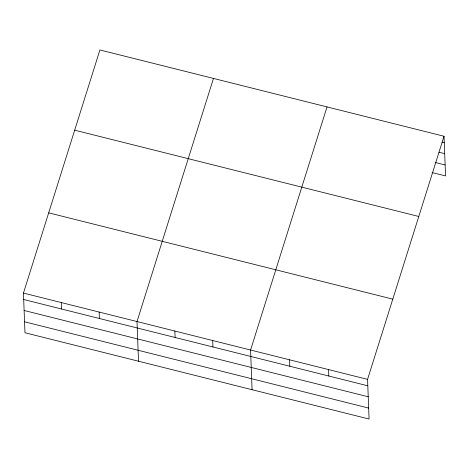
<?xml version="1.0" encoding="UTF-8"?>
<svg xmlns="http://www.w3.org/2000/svg" width="469" height="469" viewBox="0 0 469 469"><rect width="100%" height="100%" fill="white"/><g stroke="black" fill="none" stroke-linecap="round" stroke-linejoin="round"><path stroke-width="0.7" d="M444.026 136.25L367.561 379.368L369.085 419.046L24.974 332.75L23.45 293.072L99.915 49.954L444.026 136.25L445.55 175.928L432.078 172.551M213.471 78.434L137.007 321.546L138.531 361.224M327.028 106.914L250.563 350.026L252.088 389.704M442.144 142.16L444.272 142.693M439.019 152.237L444.694 153.662M435.203 162.473L445.128 164.959M74.682 130.183L418.794 216.479M48.682 212.844L392.793 299.14M23.45 293.072L367.561 379.368M23.696 299.509L367.807 385.805M24.118 310.478L368.229 396.774M24.552 321.781L368.663 408.077M328.564 369.584L328.81 376.027M289.561 359.805L289.807 366.248M212.709 340.535L212.955 346.972M174.861 331.044L175.107 337.481M99.152 312.055L99.405 318.498M61.304 302.564L61.55 309.007"/></g></svg>
